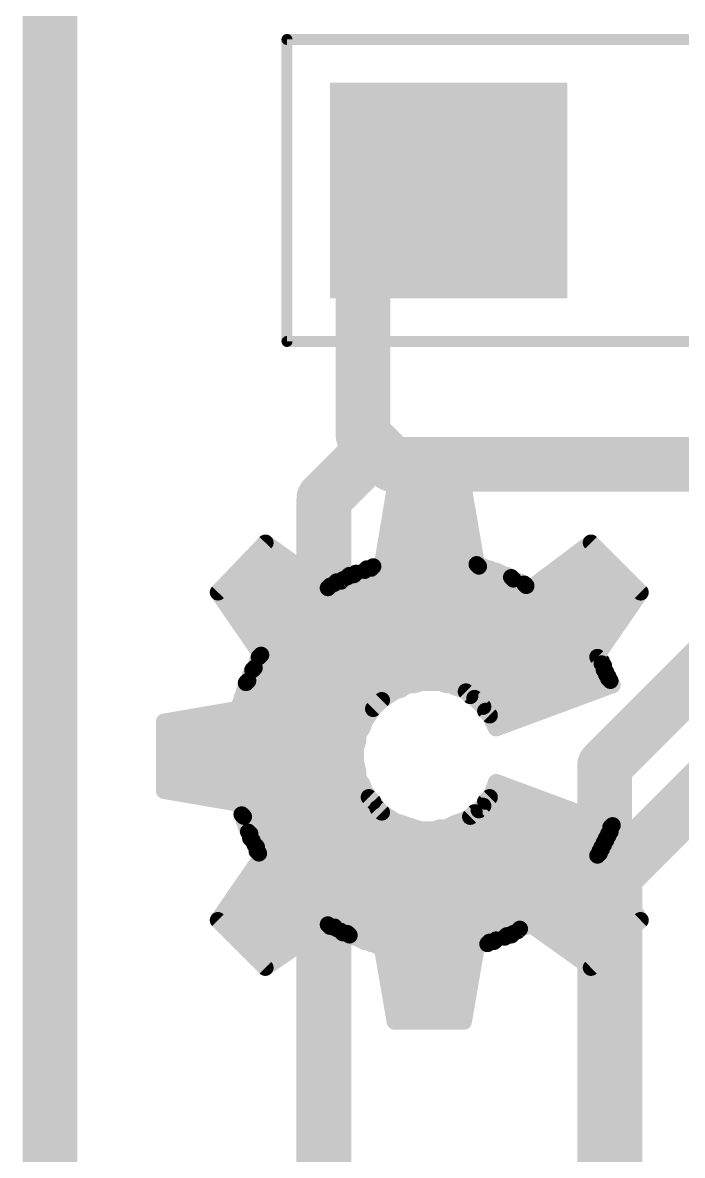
# Model space of a CAD drawing. Extents: x -0.3 to 20.6, y -0.3 to 38.4.
# Drawn here: x -0.13 to 2.93, y 18.23 to 23.48 of the extents above; entities that cross this region are included whole.
import ezdxf

# ---------------------------------------------------------------- set-up
doc = ezdxf.new("R2010")
doc.units = 0
for name, color, linetype in [('1', 12, 'CONTINUOUS'), ('16', 132, 'CONTINUOUS'), ('20', 53, 'CONTINUOUS'), ('21', 41, 'CONTINUOUS'), ('39', 12, 'CONTINUOUS')]:
    doc.layers.add(name, color=color, linetype=linetype)

# ---------------------------------------------------------------- blocks, each defined once
blk = doc.blocks.new('RECT')
blk.add_solid([(-0.5, -0.5), (0.5, -0.5), (-0.5, 0.5), (0.5, 0.5)])

msp = doc.modelspace()

# ---------------------------------------------------------------- linework, layer by layer
at = {"layer": '1', "const_width": 0.254}
for points in [[(0, 38.1), (0, 0)], [(1.7463, 22.7013), (1.4519, 22.4069)], [(1.8488, 22.7013), (1.7463, 22.7013)], [(1.4519, 22.4069), (1.4519, 21.5669)], [(1.4519, 21.5669), (1.5081, 21.5106)], [(1.27, 21.2725), (1.5081, 21.5106)], [(1.5875, 21.4313), (1.5081, 21.5106)], [(5.3975, 21.4313), (1.5875, 21.4313)], [(1.27, 16.51), (1.27, 21.2725)], [(3.4131, 20.8756), (2.5718, 20.0343)], [(2.5718, 20.0343), (2.5718, 14.2399)]]:
    msp.add_lwpolyline(points, dxfattribs=at)
at = {"layer": '1', "const_width": 0.127}
for points in [[(1.7463, 22.7648, 1), (1.7463, 22.6378)], [(1.7912, 22.6563, 1), (1.7013, 22.7462)], [(1.8488, 22.6378, 1), (1.8488, 22.7648)], [(1.5154, 22.4069, 1), (1.3884, 22.4069)], [(1.407, 22.4518, 1), (1.4968, 22.362)], [(1.4968, 21.6118, 1), (1.407, 21.522)], [(1.553, 21.5555, 1), (1.4632, 21.4657)], [(1.553, 21.4657, 1), (1.4632, 21.5555)], [(1.3884, 21.5669, 1), (1.5154, 21.5669)], [(1.4632, 21.4657, 1), (1.553, 21.5555)], [(1.5875, 21.4948, 1), (1.5875, 21.3678)], [(1.5426, 21.3863, 1), (1.6324, 21.4762)], [(1.3335, 21.2725, 1), (1.2065, 21.2725)], [(1.2251, 21.3174, 1), (1.3149, 21.2276)], [(2.5268, 20.0792, 1), (2.6167, 19.9893)], [(2.6353, 20.0343, 1), (2.5083, 20.0343)]]:
    msp.add_lwpolyline(points, format="xyb", dxfattribs=at)
at = {"layer": '16', "const_width": 0.254}
for points in [[(0, 38.1), (0, 0)], [(3.175, 20.0819), (2.6194, 19.5263)], [(2.6194, 19.5263), (2.6194, 13.8906)]]:
    msp.add_lwpolyline(points, dxfattribs=at)
at = {"layer": '16', "const_width": 0.127}
for points in [[(2.6829, 19.5263, 1), (2.5559, 19.5263)], [(2.5745, 19.5712, 1), (2.6643, 19.4813)]]:
    msp.add_lwpolyline(points, format="xyb", dxfattribs=at)
at = {"layer": '20', "const_width": 0.2032}
msp.add_lwpolyline([(0, 38.1), (0, 0)], dxfattribs=at)
at = {"layer": '21', "const_width": 0.076}
for points in [[(1.5989, 21.3185), (1.5389, 20.9585)], [(1.5925, 21.28), (1.9255, 21.28)], [(1.9189, 21.3185), (1.5989, 21.3185)], [(1.9789, 20.9685), (1.9189, 21.3185)], [(1.5798, 21.204), (1.9385, 21.204)], [(1.5671, 21.128), (1.9515, 21.128)], [(0.9989, 21.0685), (0.7789, 20.8385)], [(0.9831, 21.052), (1.0216, 21.052)], [(1.2889, 20.8585), (0.9989, 21.0685)], [(1.5545, 21.052), (1.9646, 21.052)], [(2.5089, 21.0685), (2.2289, 20.8585)], [(2.4869, 21.052), (2.5254, 21.052)], [(2.7389, 20.8385), (2.5089, 21.0685)], [(0.9104, 20.976), (1.1266, 20.976)], [(1.5418, 20.976), (1.9776, 20.976)], [(1.9889, 20.9585), (1.9789, 20.9685)], [(2.3856, 20.976), (2.6014, 20.976)], [(1.3889, 20.9185), (1.3789, 20.9085)], [(1.4089, 20.9185), (1.3889, 20.9185)], [(1.4189, 20.9285), (1.4089, 20.9185)], [(1.4389, 20.9285), (1.4189, 20.9285)], [(1.4589, 20.9385), (1.4389, 20.9285)], [(1.4689, 20.9485), (1.4589, 20.9385)], [(1.4889, 20.9485), (1.4689, 20.9485)], [(1.4989, 20.9585), (1.4889, 20.9485)], [(1.5389, 20.9585), (1.4989, 20.9585)], [(2.0089, 20.9585), (1.9889, 20.9585)], [(2.0289, 20.9485), (2.0089, 20.9585)], [(2.0389, 20.9485), (2.0289, 20.9485)], [(2.0589, 20.9385), (2.0389, 20.9485)], [(2.0689, 20.9385), (2.0589, 20.9385)], [(2.1089, 20.9185), (2.0689, 20.9385)], [(2.1189, 20.9185), (2.1089, 20.9185)], [(2.1389, 20.9085), (2.1189, 20.9185)], [(0.8377, 20.9), (1.2315, 20.9)], [(1.2989, 20.8685), (1.2889, 20.8585)], [(1.3189, 20.8785), (1.2989, 20.8685)], [(1.3289, 20.8885), (1.3189, 20.8785)], [(1.3489, 20.8885), (1.3289, 20.8885)], [(1.3589, 20.8985), (1.3489, 20.8885)], [(1.3789, 20.9085), (1.3589, 20.8985)], [(1.3619, 20.9), (2.1474, 20.9)], [(2.1489, 20.8985), (2.1389, 20.9085)], [(2.1689, 20.8885), (2.1489, 20.8985)], [(2.1789, 20.8885), (2.1689, 20.8885)], [(2.1989, 20.8785), (2.1789, 20.8885)], [(2.2089, 20.8685), (2.1989, 20.8785)], [(2.2289, 20.8585), (2.2089, 20.8685)], [(2.2843, 20.9), (2.6774, 20.9)], [(0.7789, 20.8385), (0.9789, 20.5485)], [(0.7889, 20.824), (2.7289, 20.824)], [(2.5389, 20.5485), (2.7389, 20.8385)], [(0.8413, 20.748), (2.6765, 20.748)], [(0.8937, 20.672), (2.6241, 20.672)], [(0.9461, 20.596), (2.5717, 20.596)], [(0.9789, 20.5485), (0.9689, 20.5385)], [(2.5389, 20.5385), (2.5389, 20.5485)], [(0.9589, 20.5085), (0.9489, 20.4885)], [(0.9689, 20.5385), (0.9589, 20.5185)], [(0.9589, 20.5185), (0.9589, 20.5085)], [(0.9596, 20.52), (2.5574, 20.52)], [(2.5589, 20.5185), (2.5389, 20.5385)], [(2.5589, 20.5085), (2.5589, 20.5185)], [(2.5689, 20.4985), (2.5589, 20.5085)], [(2.5689, 20.4785), (2.5689, 20.4985)], [(0.9289, 20.4485), (0.9189, 20.4285)], [(0.9266, 20.444), (2.5889, 20.444)], [(0.9389, 20.4785), (0.9289, 20.4585)], [(0.9289, 20.4585), (0.9289, 20.4485)], [(0.9489, 20.4885), (0.9389, 20.4785)], [(2.5789, 20.4685), (2.5689, 20.4785)], [(2.5789, 20.4585), (2.5789, 20.4685)], [(2.5889, 20.4485), (2.5789, 20.4585)], [(2.5889, 20.4385), (2.5889, 20.4485)], [(0.9089, 20.3985), (0.8989, 20.3785)], [(0.9189, 20.4285), (0.9089, 20.4185)], [(0.9089, 20.4185), (0.9089, 20.3985)], [(1.5989, 20.3785), (1.6289, 20.3885)], [(1.6289, 20.3885), (1.6589, 20.4085)], [(1.6589, 20.4085), (1.6889, 20.4085)], [(1.6889, 20.4085), (1.7189, 20.4185)], [(1.7189, 20.4185), (1.8089, 20.4185)], [(1.8089, 20.4185), (1.8389, 20.4085)], [(1.8389, 20.4085), (1.8589, 20.4085)], [(1.8589, 20.4085), (1.8789, 20.3985)], [(1.8789, 20.3985), (1.9089, 20.3885)], [(1.9089, 20.3885), (1.9289, 20.3785)], [(2.0689, 20.2085), (2.6089, 20.4085)], [(2.5989, 20.4285), (2.5889, 20.4385)], [(2.5989, 20.4085), (2.5989, 20.4285)], [(2.6089, 20.4085), (2.5989, 20.4085)], [(0.8889, 20.3385), (0.8789, 20.3185)], [(0.8989, 20.3685), (0.8889, 20.3485)], [(0.8889, 20.3485), (0.8889, 20.3385)], [(0.8986, 20.368), (1.5832, 20.368)], [(0.8989, 20.3785), (0.8989, 20.3685)], [(1.4989, 20.2985), (1.5389, 20.3385)], [(1.5389, 20.3385), (1.5989, 20.3785)], [(1.9289, 20.3785), (1.9489, 20.3585)], [(1.9394, 20.368), (2.4996, 20.368)], [(1.9489, 20.3585), (1.9689, 20.3485)], [(1.9689, 20.3485), (2.0089, 20.3085)], [(0.8789, 20.2985), (0.5289, 20.2385)], [(0.8411, 20.292), (1.4946, 20.292)], [(0.8789, 20.3185), (0.8789, 20.2985)], [(1.4589, 20.2385), (1.4989, 20.2985)], [(2.0089, 20.3085), (2.0189, 20.2885)], [(2.0171, 20.292), (2.2944, 20.292)], [(2.0189, 20.2885), (2.0389, 20.2685)], [(0.5289, 20.2385), (0.5289, 19.9185)], [(1.4489, 20.2085), (1.4589, 20.2385)], [(2.0389, 20.2685), (2.0689, 20.2085)], [(0.5289, 20.216), (1.4514, 20.216)], [(1.4289, 20.1785), (1.4489, 20.2085)], [(1.4289, 20.1485), (1.4289, 20.1785)], [(2.0651, 20.216), (2.0892, 20.216)], [(0.5289, 20.14), (1.4261, 20.14)], [(1.4189, 20.1185), (1.4289, 20.1485)], [(1.4189, 20.0485), (1.4189, 20.1185)], [(0.5289, 20.064), (1.4189, 20.064)], [(1.4289, 20.0085), (1.4189, 20.0485)], [(0.5289, 19.988), (1.4289, 19.988)], [(1.4289, 19.9785), (1.4289, 20.0085)], [(1.4489, 19.9485), (1.4289, 19.9785)], [(0.5289, 19.9185), (0.8789, 19.8585)], [(1.4589, 19.9185), (1.4489, 19.9485)], [(1.4789, 19.8885), (1.4589, 19.9185)], [(2.0589, 19.9285), (2.0389, 19.8885)], [(2.0689, 19.9585), (2.0589, 19.9285)], [(2.6089, 19.7585), (2.0689, 19.9585)], [(0.5666, 19.912), (1.4632, 19.912)], [(1.4989, 19.8685), (1.4789, 19.8885)], [(1.5189, 19.8385), (1.4989, 19.8685)], [(2.0189, 19.8685), (2.0089, 19.8485)], [(2.0389, 19.8885), (2.0189, 19.8685)], [(2.0506, 19.912), (2.1944, 19.912)], [(0.8789, 19.8585), (0.8789, 19.8485)], [(0.8789, 19.8485), (0.8889, 19.8285)], [(0.8851, 19.836), (1.5214, 19.836)], [(0.8889, 19.8285), (0.8889, 19.8085)], [(1.5389, 19.8185), (1.5189, 19.8385)], [(1.5989, 19.7785), (1.5389, 19.8185)], [(1.9689, 19.8185), (1.9489, 19.7985)], [(1.9889, 19.8285), (1.9689, 19.8185)], [(2.0089, 19.8485), (1.9889, 19.8285)], [(1.9964, 19.836), (2.3996, 19.836)], [(0.8889, 19.8085), (0.8989, 19.7985)], [(0.8989, 19.7985), (0.8989, 19.7785)], [(0.8989, 19.7785), (0.9089, 19.7585)], [(0.9081, 19.76), (1.6543, 19.76)], [(0.9089, 19.7585), (0.9089, 19.7485)], [(1.7189, 19.7385), (1.5989, 19.7785)], [(1.8789, 19.7685), (1.8389, 19.7485)], [(1.8619, 19.76), (2.6048, 19.76)], [(1.9089, 19.7785), (1.8789, 19.7685)], [(1.9489, 19.7985), (1.9089, 19.7785)], [(2.5989, 19.7485), (2.6089, 19.7585)], [(0.9089, 19.7485), (0.9189, 19.7285)], [(0.9189, 19.7285), (0.9289, 19.7185)], [(0.9289, 19.7185), (0.9289, 19.6985)], [(1.7789, 19.7385), (1.7189, 19.7385)], [(1.8089, 19.7485), (1.7789, 19.7385)], [(1.8389, 19.7485), (1.8089, 19.7485)], [(2.5789, 19.6985), (2.5889, 19.7085)], [(2.5889, 19.7185), (2.5989, 19.7285)], [(2.5889, 19.7085), (2.5889, 19.7185)], [(2.5989, 19.7285), (2.5989, 19.7485)], [(0.9289, 19.6985), (0.9389, 19.6885)], [(0.9389, 19.6885), (0.9489, 19.6685)], [(0.9411, 19.684), (2.5744, 19.684)], [(0.9489, 19.6685), (0.9589, 19.6585)], [(0.9589, 19.6585), (0.9589, 19.6385)], [(2.5589, 19.6585), (2.5689, 19.6685)], [(2.5589, 19.6485), (2.5589, 19.6585)], [(2.5689, 19.6785), (2.5789, 19.6885)], [(2.5689, 19.6685), (2.5689, 19.6785)], [(2.5789, 19.6885), (2.5789, 19.6985)], [(0.9789, 19.6085), (0.7789, 19.3185)], [(0.9589, 19.6385), (0.9689, 19.6285)], [(0.9689, 19.6285), (0.9789, 19.6085)], [(0.9786, 19.608), (2.5392, 19.608)], [(2.5389, 19.6185), (2.5489, 19.6285)], [(2.5389, 19.6085), (2.5389, 19.6185)], [(2.7389, 19.3185), (2.5389, 19.6085)], [(2.5489, 19.6385), (2.5589, 19.6485)], [(2.5489, 19.6285), (2.5489, 19.6385)], [(0.9261, 19.532), (2.5916, 19.532)], [(0.8737, 19.456), (2.644, 19.456)], [(0.8213, 19.38), (2.6965, 19.38)], [(0.7789, 19.3185), (0.9989, 19.0985)], [(0.7934, 19.304), (2.7237, 19.304)], [(0.9989, 19.0985), (1.2889, 19.2985)], [(1.2889, 19.2985), (1.2989, 19.2885)], [(1.2989, 19.2885), (1.3189, 19.2885)], [(1.3189, 19.2885), (1.3289, 19.2785)], [(2.1789, 19.2785), (2.1989, 19.2885)], [(2.1989, 19.2885), (2.2089, 19.2885)], [(2.2089, 19.2885), (2.2289, 19.2985)], [(2.2289, 19.2985), (2.5089, 19.0985)], [(2.5089, 19.0985), (2.7389, 19.3185)], [(1.3289, 19.2785), (1.3489, 19.2685)], [(1.3489, 19.2685), (1.3589, 19.2585)], [(1.3589, 19.2585), (1.3789, 19.2585)], [(1.3789, 19.2585), (1.3889, 19.2485)], [(1.3889, 19.2485), (1.4089, 19.2385)], [(1.4089, 19.2385), (1.4189, 19.2385)], [(1.4189, 19.2385), (1.4589, 19.2185)], [(2.0689, 19.2285), (2.0889, 19.2385)], [(2.0889, 19.2385), (2.1089, 19.2385)], [(2.1089, 19.2385), (2.1189, 19.2485)], [(2.1189, 19.2485), (2.1389, 19.2485)], [(2.1389, 19.2485), (2.1489, 19.2585)], [(2.1489, 19.2585), (2.1689, 19.2685)], [(2.1689, 19.2685), (2.1789, 19.2785)], [(0.8694, 19.228), (1.1867, 19.228)], [(1.4398, 19.228), (2.0684, 19.228)], [(1.4589, 19.2185), (1.4689, 19.2185)], [(1.4689, 19.2185), (1.4889, 19.2085)], [(1.4889, 19.2085), (1.4989, 19.2085)], [(1.4989, 19.2085), (1.5189, 19.1985)], [(1.5189, 19.1985), (1.5389, 19.1985)], [(1.5389, 19.1985), (1.5989, 18.8485)], [(1.9189, 18.8485), (1.9789, 19.1985)], [(1.9789, 19.1985), (1.9889, 19.1985)], [(1.9889, 19.1985), (2.0089, 19.2085)], [(2.0089, 19.2085), (2.0289, 19.2085)], [(2.0289, 19.2085), (2.0389, 19.2185)], [(2.0389, 19.2185), (2.0589, 19.2185)], [(2.0589, 19.2185), (2.0689, 19.2285)], [(2.3275, 19.228), (2.6443, 19.228)], [(0.9454, 19.152), (1.0765, 19.152)], [(1.5468, 19.152), (1.9709, 19.152)], [(2.4339, 19.152), (2.5648, 19.152)], [(1.5599, 19.076), (1.9579, 19.076)], [(1.5729, 19), (1.9449, 19)], [(1.5859, 18.924), (1.9318, 18.924)], [(1.5989, 18.8485), (1.9189, 18.8485)]]:
    msp.add_lwpolyline(points, dxfattribs=at)
at = {"layer": '21', "const_width": 0.038}
for points in [[(1.5925, 21.299, 1), (1.5925, 21.261)], [(1.5989, 21.3375, 1), (1.5989, 21.2995)], [(1.6176, 21.3154, 1), (1.5801, 21.3216)], [(1.9376, 21.3217, 1), (1.9002, 21.3153)], [(1.9189, 21.2995, 1), (1.9189, 21.3375)], [(1.9255, 21.261, 1), (1.9255, 21.299)], [(1.5798, 21.223, 1), (1.5798, 21.185)], [(1.9385, 21.185, 1), (1.9385, 21.223)], [(1.5671, 21.147, 1), (1.5671, 21.109)], [(1.9515, 21.109, 1), (1.9515, 21.147)], [(0.9831, 21.071, 1), (0.9831, 21.033)], [(1.01, 21.0839, 1), (0.9877, 21.0531)], [(1.0126, 21.0553, 1), (0.9852, 21.0816)], [(1.0216, 21.033, 1), (1.0216, 21.071)], [(1.5545, 21.071, 1), (1.5545, 21.033)], [(1.9646, 21.033, 1), (1.9646, 21.071)], [(2.4869, 21.071, 1), (2.4869, 21.033)], [(2.5223, 21.0819, 1), (2.4954, 21.055)], [(2.5203, 21.0533, 1), (2.4975, 21.0837)], [(2.5254, 21.033, 1), (2.5254, 21.071)], [(0.9104, 20.995, 1), (0.9104, 20.957)], [(1.1266, 20.957, 1), (1.1266, 20.995)], [(1.5418, 20.995, 1), (1.5418, 20.957)], [(1.9923, 20.9819, 1), (1.9654, 20.955)], [(1.9776, 20.957, 1), (1.9776, 20.995)], [(2.3856, 20.995, 1), (2.3856, 20.957)], [(2.6014, 20.957, 1), (2.6014, 20.995)], [(1.3889, 20.9375, 1), (1.3889, 20.8995)], [(1.4023, 20.905, 1), (1.3754, 20.9319)], [(1.3954, 20.9319, 1), (1.4223, 20.905)], [(1.4189, 20.9475, 1), (1.4189, 20.9095)], [(1.4323, 20.915, 1), (1.4054, 20.9419)], [(1.4089, 20.8995, 1), (1.4089, 20.9375)], [(1.4304, 20.9455, 1), (1.4474, 20.9115)], [(1.4389, 20.9095, 1), (1.4389, 20.9475)], [(1.4454, 20.9519, 1), (1.4723, 20.925)], [(1.4689, 20.9675, 1), (1.4689, 20.9295)], [(1.4674, 20.9215, 1), (1.4504, 20.9555)], [(1.4823, 20.935, 1), (1.4554, 20.9619)], [(1.4754, 20.9619, 1), (1.5023, 20.935)], [(1.4989, 20.9775, 1), (1.4989, 20.9395)], [(1.5123, 20.945, 1), (1.4854, 20.9719)], [(1.4889, 20.9295, 1), (1.4889, 20.9675)], [(1.5201, 20.9616, 1), (1.5576, 20.9554)], [(1.5389, 20.9395, 1), (1.5389, 20.9775)], [(1.9602, 20.9653, 1), (1.9976, 20.9717)], [(1.9889, 20.9775, 1), (1.9889, 20.9395)], [(1.9754, 20.945, 1), (2.0023, 20.9719)], [(2.0174, 20.9755, 1), (2.0004, 20.9415)], [(2.0089, 20.9395, 1), (2.0089, 20.9775)], [(2.0289, 20.9675, 1), (2.0289, 20.9295)], [(2.0474, 20.9655, 1), (2.0304, 20.9315)], [(2.0204, 20.9315, 1), (2.0374, 20.9655)], [(2.0389, 20.9295, 1), (2.0389, 20.9675)], [(2.0589, 20.9575, 1), (2.0589, 20.9195)], [(2.0774, 20.9555, 1), (2.0604, 20.9215)], [(2.0504, 20.9215, 1), (2.0674, 20.9555)], [(2.0689, 20.9195, 1), (2.0689, 20.9575)], [(2.1089, 20.9375, 1), (2.1089, 20.8995)], [(2.1274, 20.9355, 1), (2.1104, 20.9015)], [(2.1004, 20.9015, 1), (2.1174, 20.9355)], [(2.1189, 20.8995, 1), (2.1189, 20.9375)], [(0.8377, 20.919, 1), (0.8377, 20.881)], [(1.2315, 20.881, 1), (1.2315, 20.919)], [(1.2904, 20.8855, 1), (1.3074, 20.8515)], [(1.3123, 20.855, 1), (1.2854, 20.8819)], [(1.3054, 20.8919, 1), (1.3323, 20.865)], [(1.3289, 20.9075, 1), (1.3289, 20.8695)], [(1.3274, 20.8615, 1), (1.3104, 20.8955)], [(1.3423, 20.875, 1), (1.3154, 20.9019)], [(1.3354, 20.9019, 1), (1.3623, 20.875)], [(1.3504, 20.9155, 1), (1.3674, 20.8815)], [(1.3619, 20.919, 1), (1.3619, 20.881)], [(1.3723, 20.885, 1), (1.3454, 20.9119)], [(1.3489, 20.8695, 1), (1.3489, 20.9075)], [(1.3654, 20.9219, 1), (1.3923, 20.895)], [(1.3874, 20.8915, 1), (1.3704, 20.9255)], [(2.1523, 20.9219, 1), (2.1254, 20.895)], [(2.1574, 20.9155, 1), (2.1404, 20.8815)], [(2.1304, 20.8915, 1), (2.1474, 20.9255)], [(2.1354, 20.885, 1), (2.1623, 20.9119)], [(2.1474, 20.881, 1), (2.1474, 20.919)], [(2.1689, 20.9075, 1), (2.1689, 20.8695)], [(2.1874, 20.9055, 1), (2.1704, 20.8715)], [(2.1604, 20.8715, 1), (2.1774, 20.9055)], [(2.1789, 20.8695, 1), (2.1789, 20.9075)], [(2.2123, 20.8919, 1), (2.1854, 20.865)], [(2.2174, 20.8855, 1), (2.2004, 20.8515)], [(2.1904, 20.8615, 1), (2.2074, 20.8955)], [(2.1954, 20.855, 1), (2.2223, 20.8819)], [(2.2843, 20.919, 1), (2.2843, 20.881)], [(2.6774, 20.881, 1), (2.6774, 20.919)], [(0.7945, 20.8493, 1), (0.7632, 20.8277)], [(0.7652, 20.8516, 1), (0.7926, 20.8253)], [(0.7889, 20.843, 1), (0.7889, 20.805)], [(1.2754, 20.8719, 1), (1.3023, 20.845)], [(1.2777, 20.8431, 1), (1.3, 20.8739)], [(2.2175, 20.8737, 1), (2.2403, 20.8433)], [(2.2204, 20.8415, 1), (2.2374, 20.8755)], [(2.7545, 20.8277, 1), (2.7232, 20.8493)], [(2.7254, 20.825, 1), (2.7523, 20.8519)], [(2.7289, 20.805, 1), (2.7289, 20.843)], [(0.8413, 20.767, 1), (0.8413, 20.729)], [(2.6765, 20.729, 1), (2.6765, 20.767)], [(0.8937, 20.691, 1), (0.8937, 20.653)], [(2.6241, 20.653, 1), (2.6241, 20.691)], [(0.9461, 20.615, 1), (0.9461, 20.577)], [(0.9923, 20.535, 1), (0.9654, 20.5619)], [(2.5579, 20.5485, 1), (2.5199, 20.5485)], [(2.5717, 20.577, 1), (2.5717, 20.615)], [(0.9779, 20.5185, 1), (0.9399, 20.5185)], [(0.9419, 20.527, 1), (0.9759, 20.51)], [(0.9596, 20.539, 1), (0.9596, 20.501)], [(0.9759, 20.5, 1), (0.9419, 20.517)], [(0.9554, 20.5519, 1), (0.9823, 20.525)], [(0.9859, 20.53, 1), (0.9519, 20.547)], [(0.9632, 20.5377, 1), (0.9945, 20.5593)], [(2.5232, 20.5593, 1), (2.5545, 20.5377)], [(2.5523, 20.5519, 1), (2.5254, 20.525)], [(2.5199, 20.5385, 1), (2.5579, 20.5385)], [(2.5723, 20.5219, 1), (2.5454, 20.495)], [(2.5779, 20.5185, 1), (2.5399, 20.5185)], [(2.5454, 20.505, 1), (2.5723, 20.5319)], [(2.5879, 20.4985, 1), (2.5499, 20.4985)], [(2.5554, 20.485, 1), (2.5823, 20.5119)], [(2.5574, 20.501, 1), (2.5574, 20.539)], [(0.9266, 20.463, 1), (0.9266, 20.425)], [(0.9479, 20.4585, 1), (0.9099, 20.4585)], [(0.9119, 20.467, 1), (0.9459, 20.45)], [(0.9459, 20.44, 1), (0.9119, 20.457)], [(0.9254, 20.4919, 1), (0.9523, 20.465)], [(0.9559, 20.47, 1), (0.9219, 20.487)], [(0.9319, 20.497, 1), (0.9659, 20.48)], [(0.9623, 20.475, 1), (0.9354, 20.5019)], [(0.9399, 20.5085, 1), (0.9779, 20.5085)], [(2.5399, 20.5085, 1), (2.5779, 20.5085)], [(2.5823, 20.4919, 1), (2.5554, 20.465)], [(2.5499, 20.4785, 1), (2.5879, 20.4785)], [(2.5923, 20.4719, 1), (2.5654, 20.445)], [(2.5979, 20.4685, 1), (2.5599, 20.4685)], [(2.5654, 20.455, 1), (2.5923, 20.4819)], [(2.6079, 20.4485, 1), (2.5699, 20.4485)], [(2.5754, 20.435, 1), (2.6023, 20.4619)], [(2.5889, 20.425, 1), (2.5889, 20.463)], [(0.8954, 20.4319, 1), (0.9223, 20.405)], [(0.9279, 20.4185, 1), (0.8899, 20.4185)], [(0.9259, 20.39, 1), (0.8919, 20.407)], [(0.9019, 20.437, 1), (0.9359, 20.42)], [(0.9323, 20.415, 1), (0.9054, 20.4419)], [(0.9099, 20.4485, 1), (0.9479, 20.4485)], [(1.6349, 20.3705, 1), (1.6229, 20.4065)], [(1.6589, 20.4275, 1), (1.6589, 20.3895)], [(1.6694, 20.3927, 1), (1.6483, 20.4243)], [(1.6829, 20.4265, 1), (1.6949, 20.3905)], [(1.6889, 20.3895, 1), (1.6889, 20.4275)], [(1.7189, 20.4375, 1), (1.7189, 20.3995)], [(1.7249, 20.4005, 1), (1.7129, 20.4365)], [(1.8149, 20.4365, 1), (1.8029, 20.4005)], [(1.8089, 20.3995, 1), (1.8089, 20.4375)], [(1.8389, 20.4275, 1), (1.8389, 20.3895)], [(1.8329, 20.3905, 1), (1.8449, 20.4265)], [(1.8674, 20.4255, 1), (1.8504, 20.3915)], [(1.8589, 20.3895, 1), (1.8589, 20.4275)], [(1.8849, 20.4165, 1), (1.8729, 20.3805)], [(1.8704, 20.3815, 1), (1.8874, 20.4155)], [(1.9174, 20.4055, 1), (1.9004, 20.3715)], [(1.9029, 20.3705, 1), (1.9149, 20.4065)], [(2.5599, 20.4585, 1), (2.5979, 20.4585)], [(2.6023, 20.4519, 1), (2.5754, 20.425)], [(2.5699, 20.4385, 1), (2.6079, 20.4385)], [(2.6179, 20.4285, 1), (2.5799, 20.4285)], [(2.5989, 20.4275, 1), (2.5989, 20.3895)], [(2.5799, 20.4085, 1), (2.6179, 20.4085)], [(2.5854, 20.415, 1), (2.6123, 20.4419)], [(2.6155, 20.3907, 1), (2.6023, 20.4263)], [(2.6089, 20.3895, 1), (2.6089, 20.4275)], [(0.9079, 20.3485, 1), (0.8699, 20.3485)], [(0.8719, 20.357, 1), (0.9059, 20.34)], [(0.9059, 20.33, 1), (0.8719, 20.347)], [(0.8986, 20.387, 1), (0.8986, 20.349)], [(0.9179, 20.3785, 1), (0.8799, 20.3785)], [(0.8819, 20.387, 1), (0.9159, 20.37)], [(0.8799, 20.3685, 1), (0.9179, 20.3685)], [(0.9159, 20.36, 1), (0.8819, 20.377)], [(0.8899, 20.3985, 1), (0.9279, 20.3985)], [(1.5283, 20.3543, 1), (1.5494, 20.3227)], [(1.5523, 20.325, 1), (1.5254, 20.3519)], [(1.5929, 20.3965, 1), (1.6049, 20.3605)], [(1.5832, 20.349, 1), (1.5832, 20.387)], [(1.6094, 20.3627, 1), (1.5883, 20.3943)], [(1.6183, 20.4043, 1), (1.6394, 20.3727)], [(1.9423, 20.3919, 1), (1.9154, 20.365)], [(1.9204, 20.3615, 1), (1.9374, 20.3955)], [(1.9394, 20.387, 1), (1.9394, 20.349)], [(1.9574, 20.3755, 1), (1.9404, 20.3415)], [(1.9354, 20.345, 1), (1.9623, 20.3719)], [(1.9823, 20.3619, 1), (1.9554, 20.335)], [(1.9604, 20.3315, 1), (1.9774, 20.3655)], [(2.4996, 20.349, 1), (2.4996, 20.387)], [(0.8411, 20.311, 1), (0.8411, 20.273)], [(0.8979, 20.3185, 1), (0.8599, 20.3185)], [(0.8619, 20.327, 1), (0.8959, 20.31)], [(0.8699, 20.3385, 1), (0.9079, 20.3385)], [(0.8821, 20.2797, 1), (0.8757, 20.3172)], [(1.4854, 20.3119, 1), (1.5123, 20.285)], [(1.5147, 20.2879, 1), (1.4831, 20.309)], [(1.4946, 20.273, 1), (1.4946, 20.311)], [(2.0259, 20.317, 1), (1.9919, 20.3)], [(1.9954, 20.295, 1), (2.0223, 20.3219)], [(2.0171, 20.311, 1), (2.0171, 20.273)], [(2.0323, 20.3019, 1), (2.0054, 20.275)], [(2.2944, 20.273, 1), (2.2944, 20.311)], [(0.5479, 20.2385, 1), (0.5099, 20.2385)], [(0.5257, 20.2572, 1), (0.5321, 20.2197)], [(0.8599, 20.2985, 1), (0.8979, 20.2985)], [(1.4431, 20.249, 1), (1.4747, 20.2279)], [(1.4769, 20.2325, 1), (1.4409, 20.2445)], [(2.0019, 20.28, 1), (2.0359, 20.297)], [(2.0559, 20.277, 1), (2.0219, 20.26)], [(2.0254, 20.255, 1), (2.0523, 20.2819)], [(0.5289, 20.235, 1), (0.5289, 20.197)], [(1.4479, 20.1785, 1), (1.4099, 20.1785)], [(1.4309, 20.2145, 1), (1.4669, 20.2025)], [(1.4647, 20.1979, 1), (1.4331, 20.219)], [(1.4514, 20.197, 1), (1.4514, 20.235)], [(2.0651, 20.235, 1), (2.0651, 20.197)], [(2.0623, 20.2263, 1), (2.0755, 20.1907)], [(2.0519, 20.2, 1), (2.0859, 20.217)], [(2.0892, 20.197, 1), (2.0892, 20.235)], [(0.5289, 20.159, 1), (0.5289, 20.121)], [(1.4131, 20.189, 1), (1.4447, 20.1679)], [(1.4099, 20.1485, 1), (1.4479, 20.1485)], [(1.4469, 20.1425, 1), (1.4109, 20.1545)], [(1.4261, 20.121, 1), (1.4261, 20.159)], [(1.4379, 20.1185, 1), (1.3999, 20.1185)], [(1.4009, 20.1245, 1), (1.4369, 20.1125)], [(0.5289, 20.083, 1), (0.5289, 20.045)], [(1.4373, 20.0531, 1), (1.4004, 20.0439)], [(1.3999, 20.0485, 1), (1.4379, 20.0485)], [(1.4189, 20.045, 1), (1.4189, 20.083)], [(0.5289, 20.007, 1), (0.5289, 19.969)], [(1.4479, 20.0085, 1), (1.4099, 20.0085)], [(1.4447, 19.989, 1), (1.4131, 19.9679)], [(1.4104, 20.0039, 1), (1.4473, 20.0131)], [(1.4289, 19.969, 1), (1.4289, 20.007)], [(0.5321, 19.9372, 1), (0.5257, 19.8997)], [(1.4099, 19.9785, 1), (1.4479, 19.9785)], [(1.4669, 19.9545, 1), (1.4309, 19.9425)], [(1.4331, 19.9379, 1), (1.4647, 19.959)], [(1.4747, 19.929, 1), (1.4431, 19.9079)], [(2.0409, 19.9345, 1), (2.0769, 19.9225)], [(2.0759, 19.92, 1), (2.0419, 19.937)], [(2.0755, 19.9763, 1), (2.0623, 19.9407)], [(2.0869, 19.9525, 1), (2.0509, 19.9645)], [(0.5099, 19.9185, 1), (0.5479, 19.9185)], [(0.5666, 19.931, 1), (0.5666, 19.893)], [(1.4409, 19.9125, 1), (1.4769, 19.9245)], [(1.4923, 19.9019, 1), (1.4654, 19.875)], [(1.4631, 19.8779, 1), (1.4947, 19.899)], [(1.4632, 19.893, 1), (1.4632, 19.931)], [(1.5147, 19.879, 1), (1.4831, 19.8579)], [(1.4854, 19.855, 1), (1.5123, 19.8819)], [(2.0054, 19.8819, 1), (2.0323, 19.855)], [(2.0359, 19.86, 1), (2.0019, 19.877)], [(2.0219, 19.897, 1), (2.0559, 19.88)], [(2.0523, 19.875, 1), (2.0254, 19.9019)], [(2.0506, 19.931, 1), (2.0506, 19.893)], [(2.1944, 19.893, 1), (2.1944, 19.931)], [(0.8979, 19.8585, 1), (0.8599, 19.8585)], [(0.8959, 19.857, 1), (0.8619, 19.84)], [(0.8599, 19.8485, 1), (0.8979, 19.8485)], [(0.8851, 19.855, 1), (0.8851, 19.817)], [(0.9079, 19.8285, 1), (0.8699, 19.8285)], [(0.8719, 19.82, 1), (0.9059, 19.837)], [(0.8757, 19.8397, 1), (0.8821, 19.8772)], [(1.5323, 19.8519, 1), (1.5054, 19.825)], [(1.5031, 19.8279, 1), (1.5347, 19.849)], [(1.5494, 19.8343, 1), (1.5283, 19.8027)], [(1.5214, 19.817, 1), (1.5214, 19.855)], [(1.5254, 19.805, 1), (1.5523, 19.8319)], [(1.9604, 19.8355, 1), (1.9774, 19.8015)], [(1.9823, 19.805, 1), (1.9554, 19.8319)], [(1.9754, 19.8419, 1), (2.0023, 19.815)], [(1.9964, 19.855, 1), (1.9964, 19.817)], [(1.9974, 19.8115, 1), (1.9804, 19.8455)], [(1.9919, 19.857, 1), (2.0259, 19.84)], [(2.0223, 19.835, 1), (1.9954, 19.8619)], [(2.3996, 19.817, 1), (2.3996, 19.855)], [(0.9023, 19.8219, 1), (0.8754, 19.795)], [(0.8699, 19.8085, 1), (0.9079, 19.8085)], [(0.9179, 19.7985, 1), (0.8799, 19.7985)], [(0.9159, 19.787, 1), (0.8819, 19.77)], [(0.8799, 19.7785, 1), (0.9179, 19.7785)], [(0.8854, 19.785, 1), (0.9123, 19.8119)], [(0.9081, 19.779, 1), (0.9081, 19.741)], [(0.9279, 19.7585, 1), (0.8899, 19.7585)], [(1.6049, 19.7965, 1), (1.5929, 19.7605)], [(1.5883, 19.7627, 1), (1.6094, 19.7943)], [(1.6543, 19.741, 1), (1.6543, 19.779)], [(1.8619, 19.779, 1), (1.8619, 19.741)], [(1.8729, 19.7865, 1), (1.8849, 19.7505)], [(1.8874, 19.7515, 1), (1.8704, 19.7855)], [(1.9004, 19.7955, 1), (1.9174, 19.7615)], [(1.9149, 19.7605, 1), (1.9029, 19.7965)], [(1.9354, 19.8119, 1), (1.9623, 19.785)], [(1.9574, 19.7815, 1), (1.9404, 19.8155)], [(2.6223, 19.745, 1), (2.5954, 19.7719)], [(2.6023, 19.7407, 1), (2.6155, 19.7763)], [(2.6048, 19.741, 1), (2.6048, 19.779)], [(0.9259, 19.757, 1), (0.8919, 19.74)], [(0.8899, 19.7485, 1), (0.9279, 19.7485)], [(0.8919, 19.75, 1), (0.9259, 19.767)], [(0.9323, 19.7419, 1), (0.9054, 19.715)], [(0.9019, 19.72, 1), (0.9359, 19.737)], [(0.9479, 19.7185, 1), (0.9099, 19.7185)], [(0.9154, 19.705, 1), (0.9423, 19.7319)], [(1.7189, 19.7575, 1), (1.7189, 19.7195)], [(1.7129, 19.7205, 1), (1.7249, 19.7565)], [(1.7729, 19.7565, 1), (1.7849, 19.7205)], [(1.7789, 19.7195, 1), (1.7789, 19.7575)], [(1.8089, 19.7675, 1), (1.8089, 19.7295)], [(1.8149, 19.7305, 1), (1.8029, 19.7665)], [(1.8304, 19.7655, 1), (1.8474, 19.7315)], [(1.8389, 19.7295, 1), (1.8389, 19.7675)], [(2.5754, 19.7319, 1), (2.6023, 19.705)], [(2.6079, 19.7185, 1), (2.5699, 19.7185)], [(2.6023, 19.695, 1), (2.5754, 19.7219)], [(2.5854, 19.7619, 1), (2.6123, 19.735)], [(2.6179, 19.7485, 1), (2.5799, 19.7485)], [(2.5799, 19.7285, 1), (2.6179, 19.7285)], [(2.6123, 19.715, 1), (2.5854, 19.7419)], [(0.9423, 19.7119, 1), (0.9154, 19.685)], [(0.9099, 19.6985, 1), (0.9479, 19.6985)], [(0.9559, 19.697, 1), (0.9219, 19.68)], [(0.9411, 19.703, 1), (0.9411, 19.665)], [(0.9254, 19.675, 1), (0.9523, 19.7019)], [(0.9623, 19.6819, 1), (0.9354, 19.655)], [(0.9319, 19.66, 1), (0.9659, 19.677)], [(0.9779, 19.6585, 1), (0.9399, 19.6585)], [(0.9454, 19.645, 1), (0.9723, 19.6719)], [(2.5454, 19.6719, 1), (2.5723, 19.645)], [(2.5779, 19.6585, 1), (2.5399, 19.6585)], [(2.5554, 19.6919, 1), (2.5823, 19.665)], [(2.5879, 19.6785, 1), (2.5499, 19.6785)], [(2.5823, 19.655, 1), (2.5554, 19.6819)], [(2.5654, 19.7119, 1), (2.5923, 19.685)], [(2.5979, 19.6985, 1), (2.5599, 19.6985)], [(2.5599, 19.6885, 1), (2.5979, 19.6885)], [(2.5923, 19.675, 1), (2.5654, 19.7019)], [(2.5699, 19.7085, 1), (2.6079, 19.7085)], [(2.5744, 19.665, 1), (2.5744, 19.703)], [(0.9723, 19.6519, 1), (0.9454, 19.625)], [(0.9399, 19.6385, 1), (0.9779, 19.6385)], [(0.9859, 19.637, 1), (0.9519, 19.62)], [(0.9554, 19.615, 1), (0.9823, 19.6419)], [(0.9786, 19.627, 1), (0.9786, 19.589)], [(0.9945, 19.5977, 1), (0.9632, 19.6193)], [(2.5254, 19.6319, 1), (2.5523, 19.605)], [(2.5545, 19.6193, 1), (2.5232, 19.5977)], [(2.5579, 19.6185, 1), (2.5199, 19.6185)], [(2.5354, 19.6519, 1), (2.5623, 19.625)], [(2.5679, 19.6385, 1), (2.5299, 19.6385)], [(2.5299, 19.6285, 1), (2.5679, 19.6285)], [(2.5623, 19.615, 1), (2.5354, 19.6419)], [(2.5392, 19.589, 1), (2.5392, 19.627)], [(2.5399, 19.6485, 1), (2.5779, 19.6485)], [(2.5723, 19.635, 1), (2.5454, 19.6619)], [(2.5499, 19.6685, 1), (2.5879, 19.6685)], [(0.9619, 19.6, 1), (0.9959, 19.617)], [(2.5199, 19.6085, 1), (2.5579, 19.6085)], [(0.9261, 19.551, 1), (0.9261, 19.513)], [(2.5916, 19.513, 1), (2.5916, 19.551)], [(0.8737, 19.475, 1), (0.8737, 19.437)], [(2.644, 19.437, 1), (2.644, 19.475)], [(0.8213, 19.399, 1), (0.8213, 19.361)], [(2.6965, 19.361, 1), (2.6965, 19.399)], [(0.7923, 19.3319, 1), (0.7654, 19.305)], [(0.7632, 19.3293, 1), (0.7945, 19.3077)], [(0.7934, 19.323, 1), (0.7934, 19.285)], [(1.3023, 19.3119, 1), (1.2754, 19.285)], [(1.2997, 19.2828, 1), (1.2781, 19.3141)], [(1.2989, 19.3075, 1), (1.2989, 19.2695)], [(1.3323, 19.3019, 1), (1.3054, 19.275)], [(1.3189, 19.2695, 1), (1.3189, 19.3075)], [(2.1989, 19.3075, 1), (2.1989, 19.2695)], [(2.2004, 19.3055, 1), (2.2174, 19.2715)], [(2.2074, 19.2715, 1), (2.1904, 19.3055)], [(2.2089, 19.2695, 1), (2.2089, 19.3075)], [(2.2399, 19.3139, 1), (2.2178, 19.283)], [(2.2374, 19.2815, 1), (2.2204, 19.3155)], [(2.7232, 19.3077, 1), (2.7545, 19.3293)], [(2.7237, 19.285, 1), (2.7237, 19.323)], [(2.752, 19.3047, 1), (2.7257, 19.3322)], [(1.2854, 19.275, 1), (1.3123, 19.3019)], [(1.3374, 19.2955, 1), (1.3204, 19.2615)], [(1.3154, 19.265, 1), (1.3423, 19.2919)], [(1.3623, 19.2819, 1), (1.3354, 19.255)], [(1.3589, 19.2775, 1), (1.3589, 19.2395)], [(1.3404, 19.2515, 1), (1.3574, 19.2855)], [(1.3454, 19.245, 1), (1.3723, 19.2719)], [(1.3923, 19.2719, 1), (1.3654, 19.245)], [(1.3974, 19.2655, 1), (1.3804, 19.2315)], [(1.3754, 19.235, 1), (1.4023, 19.2619)], [(1.3789, 19.2395, 1), (1.3789, 19.2775)], [(1.4089, 19.2575, 1), (1.4089, 19.2195)], [(1.4274, 19.2555, 1), (1.4104, 19.2215)], [(1.4004, 19.2215, 1), (1.4174, 19.2555)], [(1.4189, 19.2195, 1), (1.4189, 19.2575)], [(2.0889, 19.2575, 1), (2.0889, 19.2195)], [(2.0974, 19.2215, 1), (2.0804, 19.2555)], [(2.0954, 19.2519, 1), (2.1223, 19.225)], [(2.1189, 19.2675, 1), (2.1189, 19.2295)], [(2.1323, 19.235, 1), (2.1054, 19.2619)], [(2.1089, 19.2195, 1), (2.1089, 19.2575)], [(2.1254, 19.2619, 1), (2.1523, 19.235)], [(2.1404, 19.2755, 1), (2.1574, 19.2415)], [(2.1623, 19.245, 1), (2.1354, 19.2719)], [(2.1389, 19.2295, 1), (2.1389, 19.2675)], [(2.1554, 19.2819, 1), (2.1823, 19.255)], [(2.1704, 19.2955, 1), (2.1874, 19.2615)], [(2.1774, 19.2515, 1), (2.1604, 19.2855)], [(2.1923, 19.265, 1), (2.1654, 19.2919)], [(0.8694, 19.247, 1), (0.8694, 19.209)], [(1.1867, 19.209, 1), (1.1867, 19.247)], [(1.4398, 19.247, 1), (1.4398, 19.209)], [(1.4589, 19.2375, 1), (1.4589, 19.1995)], [(1.4774, 19.2355, 1), (1.4604, 19.2015)], [(1.4504, 19.2015, 1), (1.4674, 19.2355)], [(1.4689, 19.1995, 1), (1.4689, 19.2375)], [(1.4889, 19.2275, 1), (1.4889, 19.1895)], [(1.5074, 19.2255, 1), (1.4904, 19.1915)], [(1.4804, 19.1915, 1), (1.4974, 19.2255)], [(1.4989, 19.1895, 1), (1.4989, 19.2275)], [(1.5189, 19.2175, 1), (1.5189, 19.1795)], [(1.5104, 19.1815, 1), (1.5274, 19.2155)], [(1.5576, 19.2017, 1), (1.5202, 19.1953)], [(1.5389, 19.1795, 1), (1.5389, 19.2175)], [(1.9789, 19.2175, 1), (1.9789, 19.1795)], [(1.9976, 19.1953, 1), (1.9602, 19.2017)], [(1.9804, 19.2155, 1), (1.9974, 19.1815)], [(1.9889, 19.1795, 1), (1.9889, 19.2175)], [(2.0089, 19.2275, 1), (2.0089, 19.1895)], [(2.0174, 19.1915, 1), (2.0004, 19.2255)], [(2.0154, 19.2219, 1), (2.0423, 19.195)], [(2.0389, 19.2375, 1), (2.0389, 19.1995)], [(2.0523, 19.205, 1), (2.0254, 19.2319)], [(2.0289, 19.1895, 1), (2.0289, 19.2275)], [(2.0454, 19.2319, 1), (2.0723, 19.205)], [(2.0604, 19.2455, 1), (2.0774, 19.2115)], [(2.0823, 19.215, 1), (2.0554, 19.2419)], [(2.0589, 19.1995, 1), (2.0589, 19.2375)], [(2.0684, 19.209, 1), (2.0684, 19.247)], [(2.3275, 19.247, 1), (2.3275, 19.209)], [(2.6443, 19.209, 1), (2.6443, 19.247)], [(0.9454, 19.171, 1), (0.9454, 19.133)], [(1.0765, 19.133, 1), (1.0765, 19.171)], [(1.5468, 19.171, 1), (1.5468, 19.133)], [(1.9709, 19.133, 1), (1.9709, 19.171)], [(2.4339, 19.171, 1), (2.4339, 19.133)], [(2.5648, 19.133, 1), (2.5648, 19.171)], [(0.9881, 19.1141, 1), (1.0097, 19.0828)], [(0.9854, 19.085, 1), (1.0123, 19.1119)], [(1.5599, 19.095, 1), (1.5599, 19.057)], [(1.9579, 19.057, 1), (1.9579, 19.095)], [(2.4957, 19.1122, 1), (2.522, 19.0847)], [(2.4978, 19.083, 1), (2.5199, 19.1139)], [(1.5729, 19.019, 1), (1.5729, 18.981)], [(1.9449, 18.981, 1), (1.9449, 19.019)], [(1.5859, 18.943, 1), (1.5859, 18.905)], [(1.9318, 18.905, 1), (1.9318, 18.943)], [(1.5989, 18.8675, 1), (1.5989, 18.8295)], [(1.5802, 18.8453, 1), (1.6176, 18.8517)], [(1.9002, 18.8517, 1), (1.9376, 18.8453)], [(1.9189, 18.8295, 1), (1.9189, 18.8675)]]:
    msp.add_lwpolyline(points, format="xyb", dxfattribs=at)
at = {"layer": '39', "const_width": 0.0508}
for points in [[(1.0988, 23.4013), (4.2988, 23.4013)], [(1.0988, 22.0013), (1.0988, 23.4013)], [(4.2988, 22.0013), (1.0988, 22.0013)]]:
    msp.add_lwpolyline(points, dxfattribs=at)
at = {"layer": '39', "const_width": 0.0254}
for points in [[(1.1115, 23.4013, 1), (1.0861, 23.4013)], [(1.0988, 23.4139, 1), (1.0988, 23.3886)], [(1.0988, 22.014, 1), (1.0988, 21.9886)], [(1.0861, 22.0013, 1), (1.1115, 22.0013)]]:
    msp.add_lwpolyline(points, format="xyb", dxfattribs=at)

# ---------------------------------------------------------------- block references
at = {"layer": '1', "xscale": 1.1}
msp.add_blockref('RECT', (1.8488, 22.7013), dxfattribs=at)

doc.saveas('drawing.dxf')
